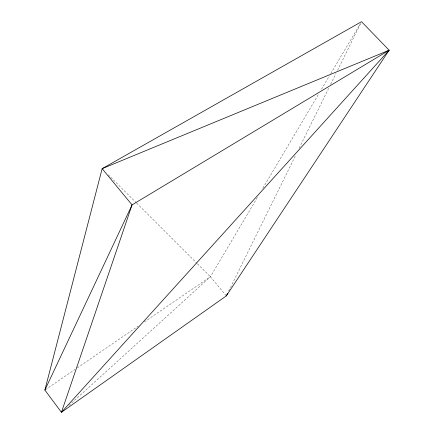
<?xml version="1.0" encoding="UTF-8"?>
<svg xmlns="http://www.w3.org/2000/svg" width="434" height="434" viewBox="0 0 434 434"><rect width="100%" height="100%" fill="white"/><g stroke="black" fill="none" stroke-linecap="round" stroke-linejoin="round"><path stroke-width="0.33" stroke-dasharray="2.17 1.63" d="M228.723 291.024L295.863 154.84M299.162 148.157L329.135 87.359M330.632 84.321L336.03 73.379M337.527 70.335L360.611 23.523M68.93 405.475L210.398 276.74L258.008 196.385M262.836 188.231L318.73 93.901M321.486 89.247L329.422 75.852M330.8 73.525L360.475 23.447M45.434 389.705L75.071 369.41M77.306 367.875L138.262 326.135M144.408 321.925L210.398 276.74L226.326 295.89M108.375 174.875L110.29 176.784M110.768 177.262L136.151 202.613M136.634 203.09L196.987 263.346M197.465 263.829L210.398 276.74"/><path stroke-width="0.65" d="M44.87 390.085L102.147 168.658L361.506 21.7L389.13 50.203L226.326 295.89L61.433 412.3L44.87 390.085L132.055 204.902L389.13 50.203L61.433 412.3L132.055 204.902L102.147 168.658L389.13 50.203M226.326 295.89L227.524 293.455"/></g></svg>
